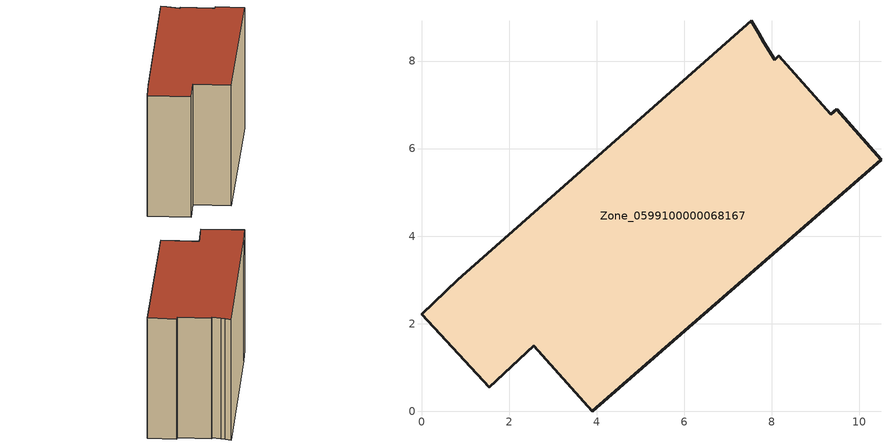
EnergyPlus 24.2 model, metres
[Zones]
Zone_0599100000068167
 floor ground (C_G): 2.57,1.49 1.55,0.54 0,2.21 0.83,3 7.53,8.92 7.7,8.63 7.82,8.43 8.07,8.03 8.16,8.12 9.35,6.78 9.49,6.9 10.5,5.75 3.91,0 z0
 wall outside (C_F): 1.55,0.54 2.57,1.49 3.91,0 10.5,5.75 9.49,6.9 9.35,6.78 8.16,8.12 8.07,8.03 7.82,8.43 7.7,8.63 7.53,8.92 0.83,3 0,2.21 1.55,0.54 z0:6.99
 roof outside (C_R): 7.82,8.43 7.7,8.63 7.53,8.92 0.83,3 0,2.21 1.55,0.54 2.57,1.49 3.91,0 10.5,5.75 9.49,6.9 9.35,6.78 8.16,8.12 8.07,8.03 z6.99
[BUILDING]
Pand.0599100000068167: North Axis=0; Terrain=City; Loads Convergence Tolerance Value=0.04; Temperature Convergence Tolerance Value=0.4; Solar Distribution=FullExterior; Maximum Number of Warmup Days=25; Minimum Number of Warmup Days=1
[Site:Location]
Rotterdam.The.Hague.AP_ZH_NLD Design_Conditions: Latitude=51.96; Longitude=4.45; Time Zone=1; Elevation=-4.5
[SITE:GROUNDTEMPERATURE:BUILDINGSURFACE]
18, 18, 18, 18, 18, 18, 18, 18, 18, 18, 18, 18
[MATERIAL] Thermal Absorptance=0.9; Solar Absorptance=0.7; Visible Absorptance=0.7
Name | Roughness | Thickness | Conductivity | Density | Specific Heat
G.TI.1946 | MediumSmooth | 0.15 | 1 | 540 | 1210
F.TI.1946 | Rough | 0.3 | 0.857143 | 1920 | 840
R.TI.1946 | MediumRough | 0.2 | 0.1 | 1500 | 1000
[CONSTRUCTION]
C_G: G.TI.1946
C_F: F.TI.1946
C_R: R.TI.1946
[ZONE]
Zone_0599100000068167: Type=1; Multiplier=1; Ceiling Height=Autocalculate; Volume=Autocalculate; Floor Area=autocalculate; Part of Total Floor Area=Yes
[ZONEINFILTRATION:DESIGNFLOWRATE]
Infil_Zone_0599100000068167: Zone or ZoneList or Space or SpaceList=Zone_0599100000068167; Schedule=AlwaysOn; Design Flow Rate Calculation Method=Flow/Area; Flow Rate per Floor Area=0.003; Constant Term Coefficient=1; Temperature Term Coefficient=0; Velocity Term Coefficient=0; Velocity Squared Term Coefficient=0
[HVACTEMPLATE:ZONE:IDEALLOADSAIRSYSTEM]
Zone_0599100000068167: Maximum Heating Supply Air Temperature=50; Minimum Cooling Supply Air Temperature=13; Maximum Heating Supply Air Humidity Ratio=0.0156; Minimum Cooling Supply Air Humidity Ratio=0.0077; Heating Limit=NoLimit; Cooling Limit=NoLimit; Dehumidification Control Type=ConstantSensibleHeatRatio; Cooling Sensible Heat Ratio=0.7; Dehumidification Setpoint=60; Humidification Control Type=None; Humidification Setpoint=30; Outdoor Air Method=None; Outdoor Air Flow Rate per Person=0.00944; Outdoor Air Flow Rate per Zone Floor Area=0; Outdoor Air Flow Rate per Zone=0; Demand Controlled Ventilation Type=None; Outdoor Air Economizer Type=NoEconomizer; Heat Recovery Type=None; Sensible Heat Recovery Effectiveness=0.7; Latent Heat Recovery Effectiveness=0.65
[ZONECONTROL:THERMOSTAT]
ThermostatControl_Zone_0599100000068167: Zone or ZoneList=Zone_0599100000068167; Control Type Schedule=DualSetpointControlType; Control 1=Thermostat_Zone_0599100000068167; Temperature Difference Between Cutout And Setpoint=0
[THERMOSTATSETPOINT:DUALSETPOINT]
Thermostat_Zone_0599100000068167: Heating Setpoint Temperature Schedule=HeatingSetpoint_Zone_0599100000068167; Cooling Setpoint Temperature Schedule=CoolingSetpoint_Zone_0599100000068167
[SCHEDULE:COMPACT]
HeatingSetpoint_Zone_0599100000068167: Through: 12/31, For: AllDays, Until: 24:00, 21
CoolingSetpoint_Zone_0599100000068167: Through: 12/31, For: AllDays, Until: 24:00, 24
DualSetpointControlType: Through: 12/31, For: AllDays, Until: 24:00, 4
AlwaysOn: Through: 12/31, For: AllDays, Until: 24:00, 1
